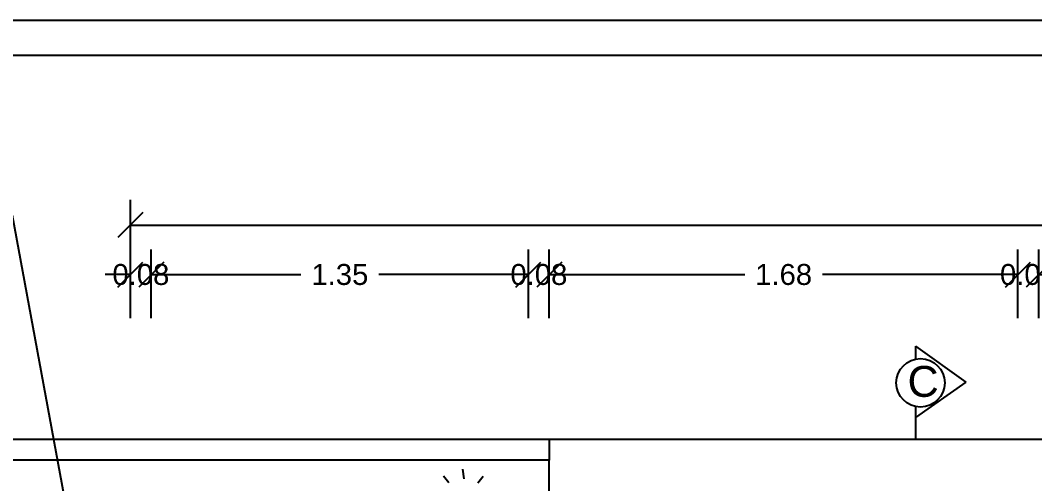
# Model space of a CAD drawing. Header units: millimetres. Extents: x 2182 to 2335, y 1488 to 1614.
# Drawn here: x 2191.23 to 2198.5, y 1517.53 to 1520.85 of the extents above; entities that cross this region are included whole.
import ezdxf
from ezdxf import colors
from ezdxf.entities.mleader import LeaderData, LeaderLine
from ezdxf.math import Vec2, Vec3

# ---------------------------------------------------------------- set-up
doc = ezdxf.new("R2010")
doc.units = ezdxf.units.MM
doc.layers.add('contraventamentos', color=7, linetype='Continuous')
doc.layers.add('default', color=7, linetype='Continuous')
doc.styles.add('Anotativo', font='arial.ttf')
doc.styles.add('Arial', font='arial.ttf')
doc.styles.get("Standard").update_dxf_attribs({"font": 'arial.ttf'})
doc.dimstyles.new('1.50', dxfattribs={"dimtxt": 0.15, "dimasz": 0.18, "dimexe": 0.18, "dimexo": 0.0625, "dimgap": 0.09, "dimtad": 0, "dimlfac": 0.5, "dimzin": 0, "dimdsep": 46, "dimtxsty": 'Anotativo', "dimblk": 'ARCHTICK', "dimcen": 0.09, "dimclrd": 1, "dimclre": 7, "dimadec": 0, "dimazin": 0, "dimtfac": 1, "dimtix": 1, "dimtofl": 0, "dimtmove": 0, "dimatfit": 3, "dimfxl": 1, "dimtolj": 1, "dimtzin": 0, "dimarcsym": 0})

# ---------------------------------------------------------------- blocks, each defined once
blk = doc.blocks.new('_Origin')
at = {"color": 0, "linetype": 'ByBlock', "lineweight": -2}
blk.add_line((0, 0), (-1, 0), dxfattribs=at)
blk.add_circle((0, 0), 0.5, dxfattribs=at)
blk = doc.blocks.new('_ArchTick')
at = {"layer": 'contraventamentos'}
blk.add_line((-0.5, -0.5), (0.5, 0.5), dxfattribs=at)
blk = doc.blocks.new('*D514')
at = {"color": 7, "linetype": 'Continuous', "lineweight": -2, "transparency": 16777216}
for p, q in [((2192.1726, 1518.7194), (2192.1726, 1519.2112)), ((2194.8726, 1518.7194), (2194.8726, 1519.2112))]:
    blk.add_line(p, q, dxfattribs=at)
at = {"color": 1, "linetype": 'Continuous', "lineweight": -2, "transparency": 16777216}
for p, q in [((2192.1726, 1519.0312), (2193.2442, 1519.0312)), ((2194.8726, 1519.0312), (2193.8009, 1519.0312))]:
    blk.add_line(p, q, dxfattribs=at)
at = {"layer": 'Defpoints', "color": 0, "linetype": 'Continuous', "transparency": 16777216}
for p in [(2194.8726, 1519.0312), (2192.1726, 1518.6569), (2194.8726, 1518.6569)]:
    blk.add_point(p, dxfattribs=at)
at = {"color": 1, "linetype": 'Continuous', "lineweight": -2, "transparency": 16777216, "xscale": 0.18, "yscale": 0.18, "zscale": 0.18, "rotation": 180}
blk.add_blockref('_ArchTick', (2192.1726, 1519.0312), dxfattribs=at)
at = {"color": 1, "linetype": 'Continuous', "lineweight": -2, "transparency": 16777216, "xscale": 0.18, "yscale": 0.18, "zscale": 0.18}
blk.add_blockref('_ArchTick', (2194.8726, 1519.0312), dxfattribs=at)
at = {"color": 0, "linetype": 'Continuous', "transparency": 16777216, "insert": (2193.5226, 1519.0312), "char_height": 0.15, "attachment_point": 5, "style": 'Anotativo'}
blk.add_mtext('\\A1;1.35', dxfattribs=at)
blk = doc.blocks.new('*D515')
at = {"color": 7, "linetype": 'Continuous', "lineweight": -2, "transparency": 16777216}
for p, q in [((2194.8726, 1518.7194), (2194.8726, 1519.2112)), ((2195.0226, 1518.7194), (2195.0226, 1519.2112))]:
    blk.add_line(p, q, dxfattribs=at)
at = {"color": 1, "linetype": 'Continuous', "lineweight": -2, "transparency": 16777216}
for p, q in [((2194.8726, 1519.0312), (2194.6926, 1519.0312)), ((2195.0226, 1519.0312), (2195.2026, 1519.0312))]:
    blk.add_line(p, q, dxfattribs=at)
at = {"layer": 'Defpoints', "color": 0, "linetype": 'Continuous', "transparency": 16777216}
for p in [(2195.0226, 1519.0312), (2194.8726, 1518.6569), (2195.0226, 1518.6569)]:
    blk.add_point(p, dxfattribs=at)
at = {"color": 1, "linetype": 'Continuous', "lineweight": -2, "transparency": 16777216, "xscale": 0.18, "yscale": 0.18, "zscale": 0.18}
blk.add_blockref('_ArchTick', (2194.8726, 1519.0312), dxfattribs=at)
at = {"color": 1, "linetype": 'Continuous', "lineweight": -2, "transparency": 16777216, "xscale": 0.18, "yscale": 0.18, "zscale": 0.18, "rotation": 180}
blk.add_blockref('_ArchTick', (2195.0226, 1519.0312), dxfattribs=at)
at = {"color": 0, "linetype": 'Continuous', "transparency": 16777216, "insert": (2194.9476, 1519.0312), "char_height": 0.15, "attachment_point": 5, "style": 'Anotativo'}
blk.add_mtext('\\A1;0.08', dxfattribs=at)
blk = doc.blocks.new('*D516')
at = {"color": 7, "linetype": 'Continuous', "lineweight": -2, "transparency": 16777216}
for p, q in [((2192.0226, 1518.7194), (2192.0226, 1519.2112)), ((2192.1726, 1518.7194), (2192.1726, 1519.2112))]:
    blk.add_line(p, q, dxfattribs=at)
at = {"color": 1, "linetype": 'Continuous', "lineweight": -2, "transparency": 16777216}
for p, q in [((2192.0226, 1519.0312), (2191.8426, 1519.0312)), ((2192.1726, 1519.0312), (2192.3526, 1519.0312))]:
    blk.add_line(p, q, dxfattribs=at)
at = {"layer": 'Defpoints', "color": 0, "linetype": 'Continuous', "transparency": 16777216}
for p in [(2192.1726, 1519.0312), (2192.0226, 1518.6569), (2192.1726, 1518.6569)]:
    blk.add_point(p, dxfattribs=at)
at = {"color": 1, "linetype": 'Continuous', "lineweight": -2, "transparency": 16777216, "xscale": 0.18, "yscale": 0.18, "zscale": 0.18}
blk.add_blockref('_ArchTick', (2192.0226, 1519.0312), dxfattribs=at)
at = {"color": 1, "linetype": 'Continuous', "lineweight": -2, "transparency": 16777216, "xscale": 0.18, "yscale": 0.18, "zscale": 0.18, "rotation": 180}
blk.add_blockref('_ArchTick', (2192.1726, 1519.0312), dxfattribs=at)
at = {"color": 0, "linetype": 'Continuous', "transparency": 16777216, "insert": (2192.0976, 1519.0312), "char_height": 0.15, "attachment_point": 5, "style": 'Anotativo'}
blk.add_mtext('\\A1;0.08', dxfattribs=at)
blk = doc.blocks.new('*D519')
at = {"color": 7, "linetype": 'Continuous', "lineweight": -2, "transparency": 16777216}
for p, q in [((2195.0226, 1518.7194), (2195.0226, 1519.2112)), ((2198.3783, 1518.7194), (2198.3783, 1519.2112))]:
    blk.add_line(p, q, dxfattribs=at)
at = {"color": 1, "linetype": 'Continuous', "lineweight": -2, "transparency": 16777216}
for p, q in [((2195.0226, 1519.0312), (2196.4225, 1519.0312)), ((2198.3783, 1519.0312), (2196.9783, 1519.0312))]:
    blk.add_line(p, q, dxfattribs=at)
at = {"layer": 'Defpoints', "color": 0, "linetype": 'Continuous', "transparency": 16777216}
for p in [(2198.3783, 1519.0312), (2195.0226, 1518.6569), (2198.3783, 1518.6569)]:
    blk.add_point(p, dxfattribs=at)
at = {"color": 1, "linetype": 'Continuous', "lineweight": -2, "transparency": 16777216, "xscale": 0.18, "yscale": 0.18, "zscale": 0.18, "rotation": 180}
blk.add_blockref('_ArchTick', (2195.0226, 1519.0312), dxfattribs=at)
at = {"color": 1, "linetype": 'Continuous', "lineweight": -2, "transparency": 16777216, "xscale": 0.18, "yscale": 0.18, "zscale": 0.18}
blk.add_blockref('_ArchTick', (2198.3783, 1519.0312), dxfattribs=at)
at = {"color": 0, "linetype": 'Continuous', "transparency": 16777216, "insert": (2196.7004, 1519.0312), "char_height": 0.15, "attachment_point": 5, "style": 'Anotativo'}
blk.add_mtext('\\A1;1.68', dxfattribs=at)
blk = doc.blocks.new('*D520')
at = {"color": 7, "linetype": 'Continuous', "lineweight": -2, "transparency": 16777216}
for p, q in [((2198.3783, 1518.7194), (2198.3783, 1519.2112)), ((2198.5283, 1518.7194), (2198.5283, 1519.2112))]:
    blk.add_line(p, q, dxfattribs=at)
at = {"color": 1, "linetype": 'Continuous', "lineweight": -2, "transparency": 16777216}
for p, q in [((2198.3783, 1519.0312), (2198.1983, 1519.0312)), ((2198.5283, 1519.0312), (2198.7083, 1519.0312))]:
    blk.add_line(p, q, dxfattribs=at)
at = {"layer": 'Defpoints', "color": 0, "linetype": 'Continuous', "transparency": 16777216}
for p in [(2198.5283, 1519.0312), (2198.3783, 1518.6569), (2198.5283, 1518.6569)]:
    blk.add_point(p, dxfattribs=at)
at = {"color": 1, "linetype": 'Continuous', "lineweight": -2, "transparency": 16777216, "xscale": 0.18, "yscale": 0.18, "zscale": 0.18}
blk.add_blockref('_ArchTick', (2198.3783, 1519.0312), dxfattribs=at)
at = {"color": 1, "linetype": 'Continuous', "lineweight": -2, "transparency": 16777216, "xscale": 0.18, "yscale": 0.18, "zscale": 0.18, "rotation": 180}
blk.add_blockref('_ArchTick', (2198.5283, 1519.0312), dxfattribs=at)
at = {"color": 0, "linetype": 'Continuous', "transparency": 16777216, "insert": (2198.4533, 1519.0312), "char_height": 0.15, "attachment_point": 5, "style": 'Anotativo'}
blk.add_mtext('\\A1;0.08', dxfattribs=at)
blk = doc.blocks.new('*D521')
at = {"color": 7, "linetype": 'Continuous', "lineweight": -2, "transparency": 16777216}
for p, q in [((2198.5283, 1518.7194), (2198.5283, 1519.2112)), ((2201.5283, 1518.7194), (2201.5283, 1519.2112))]:
    blk.add_line(p, q, dxfattribs=at)
at = {"color": 1, "linetype": 'Continuous', "lineweight": -2, "transparency": 16777216}
for p, q in [((2198.5283, 1519.0312), (2199.7508, 1519.0312)), ((2201.5283, 1519.0312), (2200.3058, 1519.0312))]:
    blk.add_line(p, q, dxfattribs=at)
at = {"layer": 'Defpoints', "color": 0, "linetype": 'Continuous', "transparency": 16777216}
for p in [(2201.5283, 1519.0312), (2198.5283, 1518.6569), (2201.5283, 1518.6569)]:
    blk.add_point(p, dxfattribs=at)
at = {"color": 1, "linetype": 'Continuous', "lineweight": -2, "transparency": 16777216, "xscale": 0.18, "yscale": 0.18, "zscale": 0.18, "rotation": 180}
blk.add_blockref('_ArchTick', (2198.5283, 1519.0312), dxfattribs=at)
at = {"color": 1, "linetype": 'Continuous', "lineweight": -2, "transparency": 16777216, "xscale": 0.18, "yscale": 0.18, "zscale": 0.18}
blk.add_blockref('_ArchTick', (2201.5283, 1519.0312), dxfattribs=at)
at = {"color": 0, "linetype": 'Continuous', "transparency": 16777216, "insert": (2200.0283, 1519.0312), "char_height": 0.15, "attachment_point": 5, "style": 'Anotativo'}
blk.add_mtext('\\A1;1.50', dxfattribs=at)
blk = doc.blocks.new('*D527')
at = {"color": 7, "linetype": 'Continuous', "lineweight": -2, "transparency": 16777216}
for p, q in [((2192.0226, 1518.7194), (2192.0226, 1519.566)), ((2206.9783, 1518.7194), (2206.9783, 1519.566))]:
    blk.add_line(p, q, dxfattribs=at)
at = {"color": 1, "linetype": 'Continuous', "lineweight": -2, "transparency": 16777216}
for p, q in [((2192.0226, 1519.386), (2199.2161, 1519.386)), ((2206.9783, 1519.386), (2199.7848, 1519.386))]:
    blk.add_line(p, q, dxfattribs=at)
at = {"layer": 'Defpoints', "color": 0, "linetype": 'Continuous', "transparency": 16777216}
for p in [(2206.9783, 1519.386), (2192.0226, 1518.6569), (2206.9783, 1518.6569)]:
    blk.add_point(p, dxfattribs=at)
at = {"color": 1, "linetype": 'Continuous', "lineweight": -2, "transparency": 16777216, "xscale": 0.18, "yscale": 0.18, "zscale": 0.18, "rotation": 180}
blk.add_blockref('_ArchTick', (2192.0226, 1519.386), dxfattribs=at)
at = {"color": 1, "linetype": 'Continuous', "lineweight": -2, "transparency": 16777216, "xscale": 0.18, "yscale": 0.18, "zscale": 0.18}
blk.add_blockref('_ArchTick', (2206.9783, 1519.386), dxfattribs=at)
at = {"color": 0, "linetype": 'Continuous', "transparency": 16777216, "insert": (2199.5004, 1519.386), "char_height": 0.15, "attachment_point": 5, "style": 'Anotativo'}
blk.add_mtext('\\A1;7.48', dxfattribs=at)

msp = doc.modelspace()

# ---------------------------------------------------------------- linework, layer by layer
at = {"color": 7, "linetype": 'Continuous'}
for p, q in [((2184.9783, 1517.8517), (2209.9783, 1517.8517)), ((2195.0226, 1516.3517), (2195.0226, 1517.7017))]:
    msp.add_line(p, q, dxfattribs=at)
at = {"color": 3, "linetype": 'Continuous'}
for p, q in [((2194.4122, 1517.5685), (2194.4036, 1517.638)), ((2194.3035, 1517.5401), (2194.2644, 1517.5879)), ((2194.5109, 1517.5401), (2194.55, 1517.5879))]:
    msp.add_line(p, q, dxfattribs=at)
at = {"color": 6, "linetype": 'Continuous'}
for points in [[(2182.0618, 1520.8527), (2223.4618, 1520.8527), (2223.4618, 1491.6527), (2182.0618, 1491.6527)], [(2182.3118, 1520.6027), (2223.2118, 1520.6027), (2223.2118, 1491.9027), (2182.3118, 1491.9027)]]:
    msp.add_lwpolyline(points, close=True, dxfattribs=at)
at = {"color": 1, "linetype": 'Continuous'}
msp.add_lwpolyline([(2189.4783, 1517.7017), (2189.4783, 1517.8517), (2195.0226, 1517.8517), (2195.0226, 1517.7017), (2189.6283, 1517.7017)], dxfattribs=at)
at = {"layer": 'default'}
for p, q in [((2197.6442, 1518.5178), (2198.0043, 1518.2608)), ((2197.6442, 1518.5178), (2197.6442, 1518.426)), ((2198.0043, 1518.2608), (2197.6442, 1518.0084)), ((2197.6442, 1518.0867), (2197.6442, 1518.0084)), ((2197.6442, 1518.0084), (2197.6442, 1517.8517))]:
    msp.add_line(p, q, dxfattribs=at)
at = {"layer": 'default', "color": 5}
msp.add_circle((2197.6802, 1518.2563), 0.1734, dxfattribs=at)

# ---------------------------------------------------------------- texts
at = {"layer": 'default', "color": 5, "style": 'Arial'}
msp.add_text('C', height=0.2211, rotation=0.67057, dxfattribs=at).set_placement((2197.5889, 1518.1545))

# ---------------------------------------------------------------- dimensions: what is measured, and where the dimension line sits
at = {"color": 3, "linetype": 'Continuous'}
for base, p1, p2, picture, middle in [((2206.9783, 1519.386), (2192.0226, 1518.6569), (2206.9783, 1518.6569), '*D527', (2199.5004, 1519.386)), ((2192.1725535532, 1519.031200883), (2192.0225535532, 1518.656857904), (2192.1725535532, 1518.656857904), '*D516', (2192.0975535532, 1519.031200883)), ((2194.8726, 1519.0312), (2192.1726, 1518.6569), (2194.8726, 1518.6569), '*D514', (2193.5226, 1519.0312)), ((2195.0225535532, 1519.031200883), (2194.8725535532, 1518.656857904), (2195.0225535532, 1518.656857904), '*D515', (2194.9475535532, 1519.031200883)), ((2198.3783, 1519.0312), (2195.0226, 1518.6569), (2198.3783, 1518.6569), '*D519', (2196.7004, 1519.0312)), ((2198.5283053662, 1519.031200883), (2198.3783053662, 1518.656857904), (2198.5283053662, 1518.656857904), '*D520', (2198.4533053662, 1519.031200883)), ((2201.5283, 1519.0312), (2198.5283, 1518.6569), (2201.5283, 1518.6569), '*D521', (2200.0283, 1519.0312))]:
    dim = msp.add_linear_dim(base=base, p1=p1, p2=p2, dimstyle='1.50', dxfattribs=at)
    dim.commit()
    dim.dimension.update_dxf_attribs({"geometry": picture, "text_midpoint": middle})

# ---------------------------------------------------------------- leaders
at = {"color": 7, "linetype": 'Continuous'}
ml = msp.add_multileader_mtext('Standard', dxfattribs=at)
ml.set_content('LAJE IMPERMEABILIZADA COM CAIMENTO\\P DE 1% PARA ÁGUAS PLUVIAIS', color=1)
ml.set_leader_properties()
ml.set_arrow_properties(name='ORIGIN')
ml.build(insert=Vec2(0, 0))
ml.multileader.update_dxf_attribs({"text_left_attachment_type": 2, "dogleg_length": 1, "arrow_head_size": 0.1})
ctx = ml.context
ctx.base_point, ctx.char_height, ctx.arrow_head_size, ctx.landing_gap_size, ctx.plane_origin = Vec3(2187.3143, 1519.3584), 0.1, 0.1, 0.25, Vec3(2191.6776, 1517.7395)
ctx.left_attachment = 2
notes = []
notes.append((ctx, [(0, (1, 1, 0), (2191.1776, 1519.4553), (-1, 0), 0.5, [(0, [(2191.6776, 1516.7511)], 0, [])])]))
ctx.mtext.insert, ctx.mtext.flow_direction = Vec3(2187.5643, 1519.5071), 5
for ctx, leaders in notes:
    for number, flags, end, landing, length, lines in leaders:
        leader = LeaderData()
        leader.index, (leader.has_last_leader_line, leader.has_dogleg_vector, leader.attachment_direction) = number, flags
        leader.last_leader_point, leader.dogleg_vector, leader.dogleg_length = Vec3(end), Vec3(landing), length
        for number, points, colour, breaks in lines:
            line = LeaderLine()
            line.index, line.vertices, line.color, line.breaks = number, Vec3.list(points), colors.encode_raw_color(colour), breaks
            leader.lines.append(line)
        ctx.leaders.append(leader)

doc.saveas('drawing.dxf')
